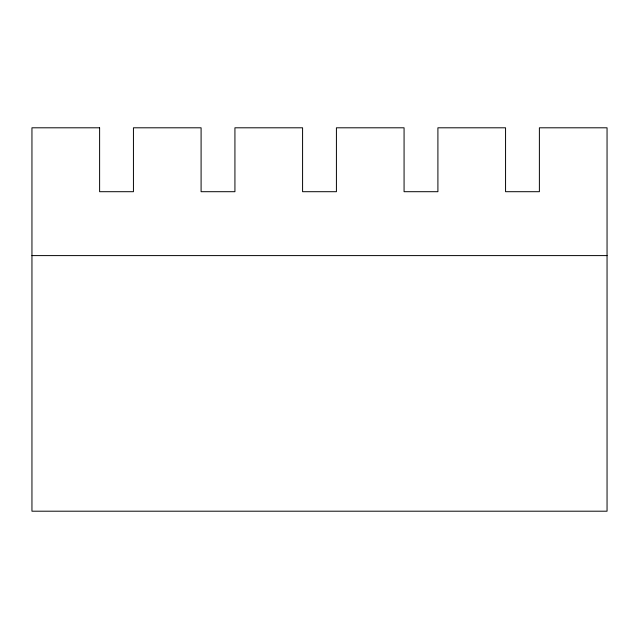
<?xml version="1.0" encoding="UTF-8"?>
<svg xmlns="http://www.w3.org/2000/svg" width="639" height="639" viewBox="0 0 639 639"><rect width="100%" height="100%" fill="white"/><g stroke="black" fill="none" stroke-linecap="round" stroke-linejoin="round"><path stroke-width="0.96" d="M31.95 255.6L607.05 255.6M99.612 127.8L31.95 127.8L31.95 511.2L607.05 511.2L607.05 127.8L539.388 127.8L539.388 191.7L505.561 191.7L505.561 127.8L437.907 127.8L437.907 191.7L404.072 191.7L404.072 127.8L336.418 127.8L336.418 191.7L302.582 191.7L302.582 127.8L234.928 127.8L234.928 191.7L201.093 191.7L201.093 127.8L133.439 127.8L133.439 191.7L99.612 191.7L99.612 127.8"/></g></svg>
